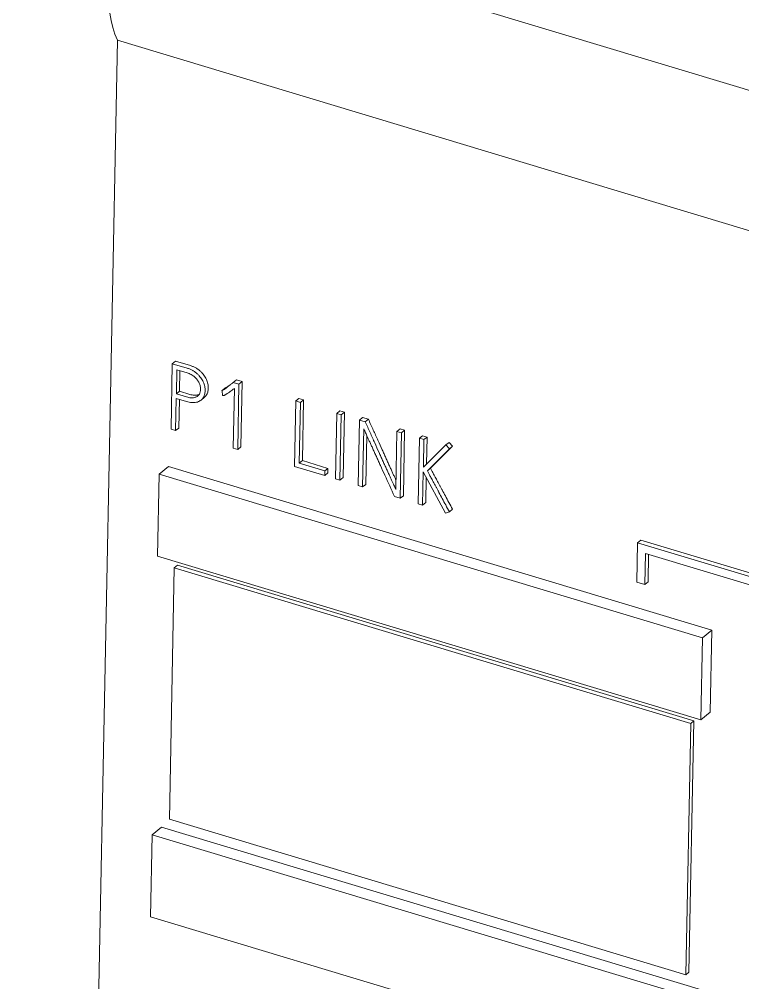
# Model space of a CAD drawing. Header units: inches. Extents: x 9220 to 92460, y -39241 to 4813.
# Drawn here: x 74477.16 to 74489.39, y -32901.32 to -32885.04 of the extents above; entities that cross this region are included whole.
import ezdxf

# ---------------------------------------------------------------- set-up
doc = ezdxf.new("R2010")
doc.units = ezdxf.units.IN
doc.header["$MEASUREMENT"] = 0

# ---------------------------------------------------------------- blocks, each defined once
blk = doc.blocks.new('A$C24EF5112')
at = {"color": 0, "linetype": 'Continuous', "lineweight": 0, "extrusion": (1.17636e-17, 0.017452, 0.999848)}
for p, q in [((-236.687, 322.44), (-132.314, 291)), ((-236.804, 316.416), (-241.044, 98.2)), ((-236.804, 316.416), (-132.431, 284.976)), ((-234.429, 302.437), (-234.484, 299.604)), ((-234.291, 302.548), (-234.429, 302.437)), ((-233.786, 302.244), (-234.429, 302.437)), ((-233.649, 302.355), (-234.291, 302.548)), ((-234.255, 301.136), (-234.235, 302.177)), ((-234.235, 302.177), (-233.79, 302.043)), ((-234.118, 301.247), (-234.101, 302.137)), ((-231.794, 301.628), (-231.822, 301.605)), ((-231.657, 301.739), (-231.794, 301.628)), ((-231.55, 301.554), (-231.794, 301.628)), ((-231.413, 301.665), (-231.657, 301.739)), ((-231.605, 298.733), (-231.55, 301.554)), ((-231.413, 301.665), (-231.55, 301.554)), ((-231.468, 298.844), (-231.413, 301.665)), ((-234.118, 301.247), (-234.255, 301.136)), ((-233.811, 301.002), (-234.255, 301.136)), ((-233.673, 301.113), (-234.118, 301.247)), ((-232.158, 301.38), (-232.295, 301.269)), ((-232.295, 301.269), (-232.272, 301.27)), ((-232.272, 301.27), (-232.264, 301.066)), ((-231.749, 301.369), (-231.799, 298.791)), ((-234.286, 299.545), (-234.259, 300.936)), ((-234.259, 300.936), (-233.814, 300.802)), ((-234.149, 299.655), (-234.125, 300.895)), ((-233.05, 300.977), (-233.187, 300.866)), ((-229.093, 300.826), (-229.148, 297.997)), ((-228.956, 300.937), (-229.093, 300.826)), ((-228.896, 300.767), (-229.093, 300.826)), ((-228.759, 300.877), (-228.956, 300.937)), ((-228.947, 298.138), (-228.896, 300.767)), ((-228.759, 300.877), (-228.896, 300.767)), ((-228.81, 298.249), (-228.759, 300.877)), ((-227.325, 300.29), (-227.38, 297.464)), ((-227.188, 300.4), (-227.325, 300.29)), ((-227.132, 300.231), (-227.325, 300.29)), ((-226.995, 300.342), (-227.188, 300.4)), ((-227.187, 297.406), (-227.132, 300.231)), ((-226.995, 300.342), (-227.132, 300.231)), ((-227.05, 297.517), (-226.995, 300.342)), ((-226.343, 300.002), (-226.398, 297.168)), ((-226.205, 300.112), (-226.343, 300.002)), ((-226.091, 299.926), (-226.343, 300.002)), ((-225.954, 300.036), (-226.205, 300.112)), ((-225.954, 300.036), (-226.091, 299.926)), ((-234.484, 299.604), (-234.286, 299.545)), ((-234.149, 299.655), (-234.286, 299.545)), ((-226.204, 297.11), (-226.155, 299.625)), ((-226.067, 297.221), (-226.026, 299.337)), ((-224.725, 299.514), (-224.774, 297.007)), ((-224.588, 299.625), (-224.725, 299.514)), ((-224.528, 299.455), (-224.725, 299.514)), ((-224.391, 299.566), (-224.588, 299.625)), ((-224.583, 296.622), (-224.528, 299.455)), ((-224.391, 299.566), (-224.528, 299.455)), ((-224.446, 296.732), (-224.391, 299.566)), ((-223.754, 299.214), (-223.809, 296.389)), ((-223.617, 299.325), (-223.754, 299.214)), ((-223.557, 299.155), (-223.754, 299.214)), ((-223.42, 299.265), (-223.617, 299.325)), ((-223.58, 297.96), (-223.557, 299.155)), ((-222.608, 298.928), (-223.58, 297.96)), ((-223.42, 299.265), (-223.557, 299.155)), ((-223.443, 298.097), (-223.42, 299.265)), ((-222.471, 299.039), (-222.608, 298.928)), ((-222.456, 298.763), (-222.608, 298.928)), ((-222.318, 298.874), (-222.471, 299.039)), ((-231.799, 298.791), (-231.605, 298.733)), ((-231.468, 298.844), (-231.605, 298.733)), ((-223.408, 297.809), (-222.456, 298.763)), ((-223.271, 297.92), (-222.318, 298.874)), ((-222.318, 298.874), (-222.456, 298.763)), ((-228.81, 298.249), (-228.947, 298.138)), ((-227.841, 297.805), (-228.947, 298.138)), ((-227.703, 297.915), (-228.81, 298.249)), ((-235.002, 297.667), (-235.071, 294.126)), ((-235.002, 297.667), (-234.59, 297.999)), ((-211.524, 290.595), (-235.002, 297.667)), ((-211.112, 290.927), (-234.59, 297.999)), ((-229.148, 297.997), (-227.845, 297.604)), ((-227.845, 297.604), (-227.841, 297.805)), ((-227.707, 297.715), (-227.845, 297.604)), ((-227.703, 297.915), (-227.841, 297.805)), ((-227.707, 297.715), (-227.703, 297.915)), ((-223.612, 296.329), (-223.584, 297.763)), ((-223.584, 297.763), (-222.623, 295.972)), ((-223.271, 297.92), (-223.408, 297.809)), ((-227.38, 297.464), (-227.187, 297.406)), ((-227.05, 297.517), (-227.187, 297.406)), ((-223.475, 296.44), (-223.454, 297.52)), ((-226.398, 297.168), (-226.204, 297.11)), ((-226.067, 297.221), (-226.204, 297.11)), ((-224.827, 296.695), (-224.583, 296.622)), ((-224.446, 296.732), (-224.583, 296.622)), ((-223.475, 296.44), (-223.612, 296.329)), ((-223.809, 296.389), (-223.612, 296.329)), ((-222.623, 295.972), (-222.458, 296.037)), ((-222.321, 296.148), (-222.458, 296.037)), ((-214.188, 294.813), (-214.325, 294.703)), ((-179.838, 284.466), (-214.188, 294.813)), ((-214.325, 294.703), (-214.358, 293)), ((-179.975, 284.355), (-214.325, 294.703)), ((-235.071, 294.126), (-211.593, 287.053)), ((-214.01, 292.895), (-213.983, 294.243)), ((-213.983, 294.243), (-179.982, 284.001)), ((-213.872, 293.006), (-213.849, 294.203)), ((-234.343, 293.617), (-234.554, 282.756)), ((-234.343, 293.617), (-234.206, 293.727)), ((-212.027, 286.894), (-234.343, 293.617)), ((-211.89, 287.005), (-234.206, 293.727)), ((-214.358, 293), (-214.01, 292.895)), ((-213.872, 293.006), (-214.01, 292.895)), ((-211.593, 287.053), (-211.524, 290.595)), ((-211.524, 290.595), (-211.112, 290.927)), ((-211.181, 287.385), (-211.112, 290.927)), ((-211.593, 287.053), (-211.181, 287.385)), ((-212.238, 276.034), (-212.027, 286.894)), ((-212.101, 276.144), (-211.89, 287.005)), ((-212.027, 286.894), (-211.89, 287.005)), ((-234.554, 282.756), (-212.238, 276.034)), ((-235.305, 282.084), (-234.893, 282.416)), ((-211.415, 275.344), (-234.893, 282.416)), ((-235.305, 282.084), (-235.374, 278.543)), ((-211.827, 275.012), (-235.305, 282.084)), ((-235.374, 278.543), (-211.895, 271.47)), ((-212.238, 276.034), (-212.101, 276.144))]:
    blk.add_line(p, q, dxfattribs=at)
at = {"color": 0, "linetype": 'Continuous', "lineweight": 0}
blk.add_ellipse((-233.795, 321.808), major_axis=(-1.947, -6.463), ratio=0.437606, start_param=4.746325, end_param=5.817378, dxfattribs=at)
for points, knots in [([(-233.05, 300.977), (-233.04, 300.985), (-233.011, 301.01), (-232.969, 301.059), (-232.928, 301.128), (-232.898, 301.205), (-232.88, 301.289), (-232.872, 301.378), (-232.876, 301.47), (-232.891, 301.566), (-232.918, 301.663), (-232.955, 301.759), (-233.003, 301.854), (-233.063, 301.945), (-233.133, 302.032), (-233.216, 302.114), (-233.309, 302.19), (-233.413, 302.258), (-233.528, 302.314), (-233.608, 302.342), (-233.649, 302.355)], [0.2903275, 0.2903275, 0.2903275, 0.2903275, 0.3080915, 0.3456151, 0.3829529, 0.4201782, 0.4572586, 0.4948207, 0.5326539, 0.5705347, 0.6090509, 0.6478196, 0.6865519, 0.7259375, 0.7663347, 0.8082258, 0.8523661, 0.8987554, 0.9476666, 1, 1, 1, 1]), ([(-233.814, 300.802), (-233.738, 300.779), (-233.591, 300.748), (-233.386, 300.759), (-233.246, 300.819), (-233.158, 300.888), (-233.106, 300.948), (-233.065, 301.018), (-233.036, 301.095), (-233.017, 301.178), (-233.01, 301.267), (-233.013, 301.36), (-233.029, 301.455), (-233.055, 301.552), (-233.092, 301.649), (-233.141, 301.743), (-233.2, 301.834), (-233.27, 301.921), (-233.353, 302.003), (-233.446, 302.079), (-233.55, 302.147), (-233.665, 302.203), (-233.745, 302.231), (-233.786, 302.244)], [0, 0, 0, 0, 0.09686, 0.184683, 0.269632, 0.308091, 0.345615, 0.382953, 0.420178, 0.457259, 0.494821, 0.532654, 0.570535, 0.609051, 0.64782, 0.686552, 0.725938, 0.766335, 0.808226, 0.852366, 0.898755, 0.947667, 1, 1, 1, 1]), ([(-233.79, 302.043), (-233.759, 302.034), (-233.699, 302.013), (-233.612, 301.971), (-233.534, 301.921), (-233.465, 301.865), (-233.403, 301.805), (-233.35, 301.74), (-233.305, 301.673), (-233.268, 301.604), (-233.241, 301.533), (-233.221, 301.462), (-233.21, 301.393), (-233.207, 301.327), (-233.213, 301.265), (-233.226, 301.206), (-233.246, 301.151), (-233.275, 301.101), (-233.312, 301.058), (-233.358, 301.022), (-233.413, 300.994), (-233.475, 300.975), (-233.546, 300.963), (-233.626, 300.963), (-233.715, 300.976), (-233.778, 300.992), (-233.811, 301.002)], [0, 0, 0, 0, 0.053647, 0.103346, 0.149977, 0.194217, 0.236442, 0.277366, 0.317149, 0.355906, 0.394399, 0.432388, 0.469458, 0.506182, 0.541309, 0.576504, 0.612322, 0.648506, 0.685021, 0.722671, 0.761783, 0.802714, 0.846164, 0.892892, 0.943917, 1, 1, 1, 1]), ([(-231.822, 301.605), (-231.838, 301.591), (-231.87, 301.566), (-231.919, 301.527), (-231.968, 301.489), (-232.016, 301.451), (-232.063, 301.416), (-232.107, 301.383), (-232.149, 301.354), (-232.188, 301.328), (-232.223, 301.306), (-232.253, 301.289), (-232.276, 301.277), (-232.29, 301.271), (-232.295, 301.269)], [0, 0, 0, 0, 0.105791, 0.21294, 0.32145, 0.427863, 0.528725, 0.624043, 0.712438, 0.792558, 0.86445, 0.92469, 0.969837, 1, 1, 1, 1]), ([(-231.793, 301.629), (-231.805, 301.619), (-231.834, 301.597), (-231.879, 301.562), (-231.926, 301.527), (-231.97, 301.494), (-232.012, 301.464), (-232.05, 301.438), (-232.085, 301.417), (-232.115, 301.4), (-232.139, 301.387), (-232.152, 301.382), (-232.158, 301.38)], [0.23785, 0.23785, 0.23785, 0.23785, 0.3214495, 0.4278626, 0.5287251, 0.6240429, 0.7124383, 0.7925575, 0.8644501, 0.9246895, 0.9698368, 1, 1, 1, 1]), ([(-233.272, 301.108), (-233.273, 301.107), (-233.294, 301.099), (-233.338, 301.085), (-233.409, 301.074), (-233.488, 301.074), (-233.578, 301.087), (-233.641, 301.103), (-233.673, 301.113)], [0.7596616, 0.7596616, 0.7596616, 0.7596616, 0.7617832, 0.8027141, 0.8461636, 0.8928921, 0.9439171, 1, 1, 1, 1]), ([(-232.264, 301.066), (-232.261, 301.065), (-232.252, 301.063), (-232.239, 301.062), (-232.222, 301.061), (-232.2, 301.065), (-232.174, 301.075), (-232.14, 301.092), (-232.099, 301.116), (-232.05, 301.147), (-231.991, 301.187), (-231.889, 301.261), (-231.808, 301.323), (-231.749, 301.369)], [0, 0, 0, 0, 0.016663, 0.036768, 0.060496, 0.092617, 0.138787, 0.199552, 0.277115, 0.3736, 0.489098, 0.629203, 1, 1, 1, 1]), ([(-224.774, 297.007), (-224.782, 297.026), (-224.802, 297.07), (-224.836, 297.146), (-224.879, 297.241), (-224.93, 297.353), (-224.987, 297.479), (-225.05, 297.617), (-225.117, 297.766), (-225.189, 297.924), (-225.264, 298.089), (-225.34, 298.258), (-225.417, 298.429), (-225.531, 298.681), (-225.686, 299.024), (-225.885, 299.466), (-226.021, 299.77), (-226.091, 299.926)], [0, 0, 0, 0, 0.019057, 0.045144, 0.078261, 0.117077, 0.160259, 0.207807, 0.259003, 0.31313, 0.370188, 0.428711, 0.487234, 0.545757, 0.688172, 0.839586, 1, 1, 1, 1]), ([(-224.766, 297.406), (-224.775, 297.424), (-224.802, 297.484), (-224.85, 297.59), (-224.913, 297.728), (-224.98, 297.876), (-225.052, 298.034), (-225.126, 298.199), (-225.203, 298.369), (-225.28, 298.54), (-225.394, 298.792), (-225.548, 299.135), (-225.747, 299.577), (-225.884, 299.88), (-225.954, 300.036)], [0.0986091, 0.0986091, 0.0986091, 0.0986091, 0.1170769, 0.1602587, 0.2078068, 0.2590033, 0.3131304, 0.3701881, 0.4287111, 0.487234, 0.545757, 0.6881721, 0.8395864, 1, 1, 1, 1]), ([(-226.155, 299.625), (-226.148, 299.607), (-226.13, 299.565), (-226.097, 299.491), (-226.054, 299.398), (-226.003, 299.287), (-225.946, 299.162), (-225.883, 299.024), (-225.816, 298.875), (-225.744, 298.718), (-225.67, 298.552), (-225.593, 298.382), (-225.514, 298.21), (-225.398, 297.955), (-225.169, 297.449), (-224.966, 297.002), (-224.827, 296.695)], [0, 0, 0, 0, 0.017881, 0.043036, 0.075471, 0.113785, 0.156579, 0.203853, 0.254825, 0.308715, 0.365522, 0.423995, 0.482881, 0.542179, 0.685414, 1, 1, 1, 1]), ([(-222.458, 296.037), (-222.511, 296.136), (-222.613, 296.327), (-222.762, 296.605), (-222.877, 296.82), (-222.962, 296.977), (-223.019, 297.083), (-223.075, 297.186), (-223.13, 297.287), (-223.181, 297.383), (-223.229, 297.472), (-223.272, 297.555), (-223.312, 297.629), (-223.346, 297.692), (-223.378, 297.751), (-223.398, 297.789), (-223.408, 297.809)], [0, 0, 0, 0, 0.1668, 0.323673, 0.470619, 0.530731, 0.5903, 0.649325, 0.706514, 0.760573, 0.811503, 0.858286, 0.899901, 0.93635, 0.965998, 1, 1, 1, 1]), ([(-222.321, 296.148), (-222.373, 296.246), (-222.476, 296.438), (-222.625, 296.716), (-222.74, 296.931), (-222.825, 297.088), (-222.882, 297.193), (-222.938, 297.297), (-222.992, 297.397), (-223.044, 297.493), (-223.091, 297.583), (-223.135, 297.666), (-223.174, 297.739), (-223.209, 297.803), (-223.241, 297.862), (-223.261, 297.9), (-223.271, 297.92)], [0, 0, 0, 0, 0.1668, 0.323673, 0.470619, 0.530731, 0.5903, 0.649325, 0.706514, 0.760573, 0.811503, 0.858286, 0.899901, 0.93635, 0.965998, 1, 1, 1, 1])]:
    blk.add_open_spline(points, degree=3, knots=knots, dxfattribs=at)

msp = doc.modelspace()

# ---------------------------------------------------------------- block references
at = {"xscale": 0.3909995765929849, "yscale": 0.3909995765929849, "zscale": 0.3909995765929849}
msp.add_blockref('A$C24EF5112', (74571.41, -33009.116), dxfattribs=at)

doc.saveas('drawing.dxf')
